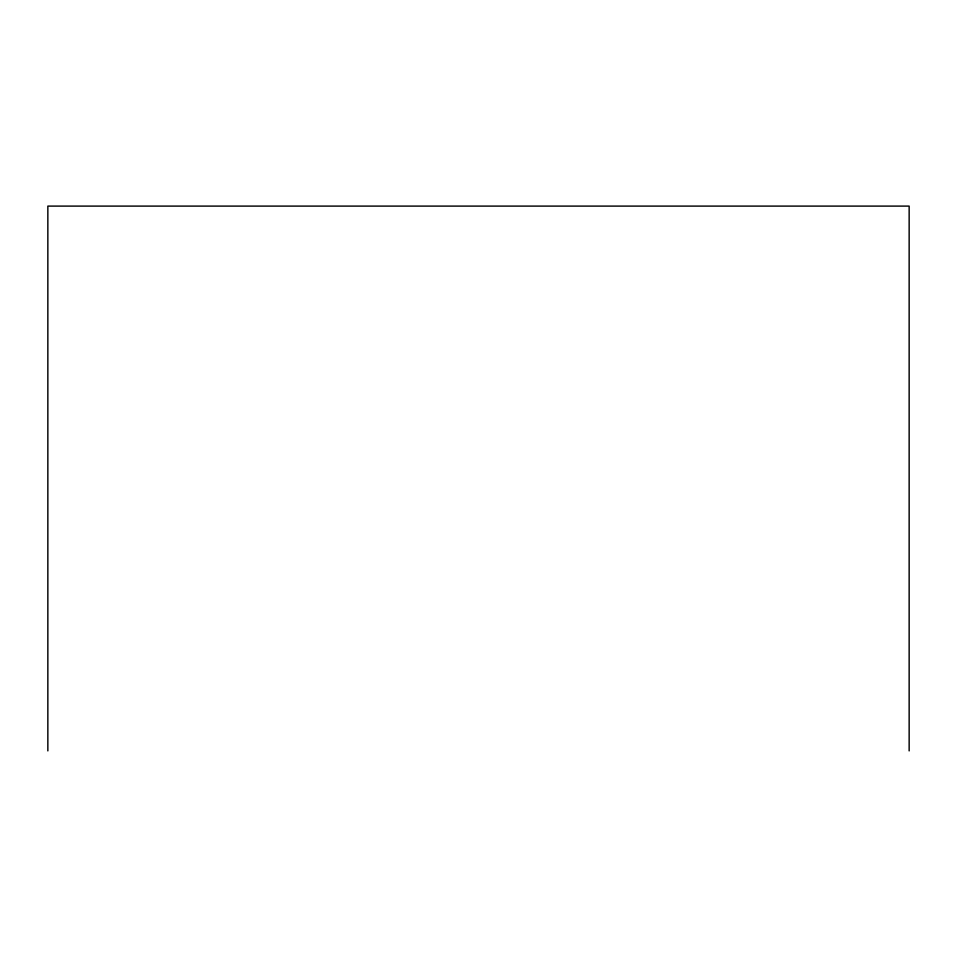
<?xml version="1.0" encoding="UTF-8"?>
<svg xmlns="http://www.w3.org/2000/svg" width="957" height="957" viewBox="0 0 957 957"><rect width="100%" height="100%" fill="white"/><g stroke="black" fill="none" stroke-linecap="round" stroke-linejoin="round"><path stroke-width="1.44" d="M909.15 750.898L909.15 206.102L47.85 206.102L47.85 750.898"/></g></svg>
